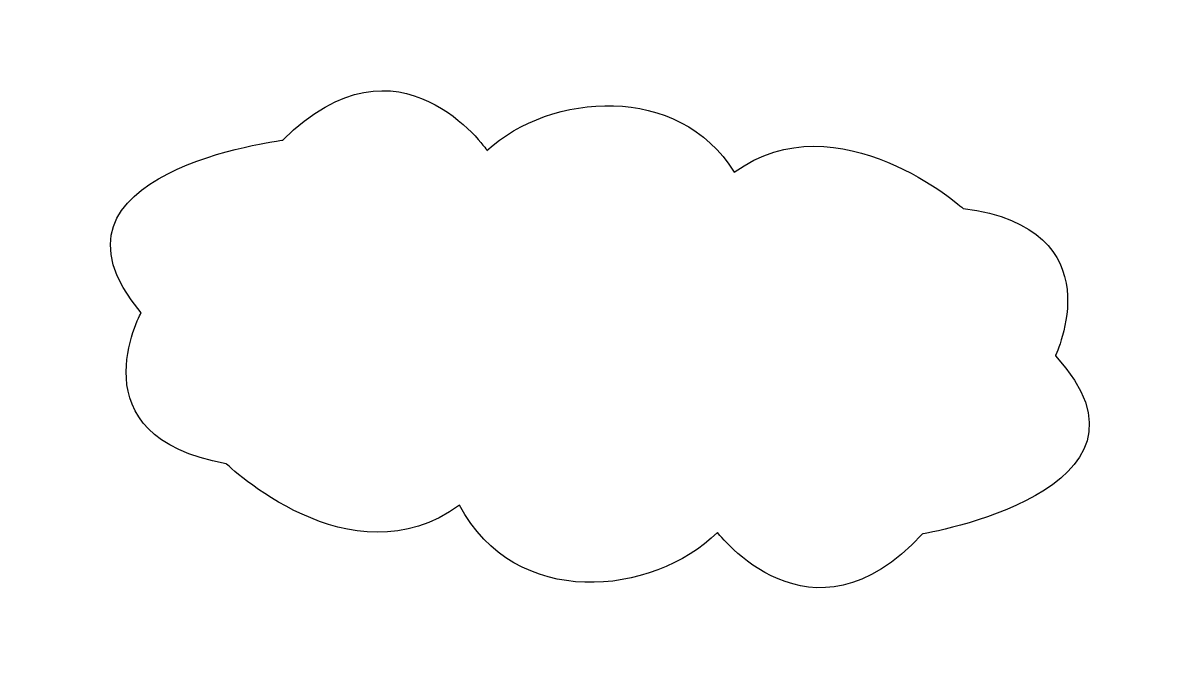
# Model space of a CAD drawing. Header units: centimetres. Extents: x -11.6 to 11.7, y -6.4 to 6.4.
import ezdxf

# ---------------------------------------------------------------- set-up
doc = ezdxf.new("R2010")
doc.units = ezdxf.units.CM
doc.header["$MEASUREMENT"] = 0
doc.layers.add('Camada 1', color=7, linetype='Continuous')

msp = doc.modelspace()

# ---------------------------------------------------------------- linework, layer by layer
at = {"layer": 'Camada 1'}
msp.add_open_spline([(9.17465, -0.33146), (9.17465, -0.33146), (10.42055, 2.23161), (7.31812, 2.63402), (7.31812, 2.63402), (7.31812, 2.63402), (4.79929, 4.87343), (2.70768, 3.3621), (2.70768, 3.3621), (1.58582, 5.17331), (-0.99239, 4.96944), (-2.2739, 3.80223), (-2.2739, 3.80223), (-2.2739, 3.80223), (-4.03438, 6.36316), (-6.38709, 4.00617), (-6.38709, 4.00617), (-6.38709, 4.00617), (-11.61568, 3.36432), (-9.24033, 0.53373), (-9.24033, 0.53373), (-9.24033, 0.53373), (-10.60275, -1.97322), (-7.52406, -2.50615), (-7.52406, -2.50615), (-7.52406, -2.50615), (-5.01494, -4.94513), (-2.82403, -3.33787), (-2.82403, -3.33787), (-1.72373, -5.46081), (1.07341, -5.17709), (2.37003, -3.88905), (2.37003, -3.88905), (2.37003, -3.88905), (4.25243, -6.37447), (6.49187, -3.92146), (6.49187, -3.92146), (6.49186, -3.92143), (11.68266, -3.05741), (9.17465, -0.33146)], degree=3, knots=[0, 0, 0, 0, 0.09090909, 0.09090909, 0.09090909, 0.09090909, 0.18181818, 0.18181818, 0.18181818, 0.18181818, 0.27272727, 0.27272727, 0.27272727, 0.27272727, 0.36363636, 0.36363636, 0.36363636, 0.36363636, 0.45454545, 0.45454545, 0.45454545, 0.45454545, 0.54545455, 0.54545455, 0.54545455, 0.54545455, 0.63636364, 0.63636364, 0.63636364, 0.63636364, 0.72727273, 0.72727273, 0.72727273, 0.72727273, 0.81818182, 0.81818182, 0.81818182, 0.81818182, 1, 1, 1, 1], dxfattribs=at)

doc.saveas('drawing.dxf')
